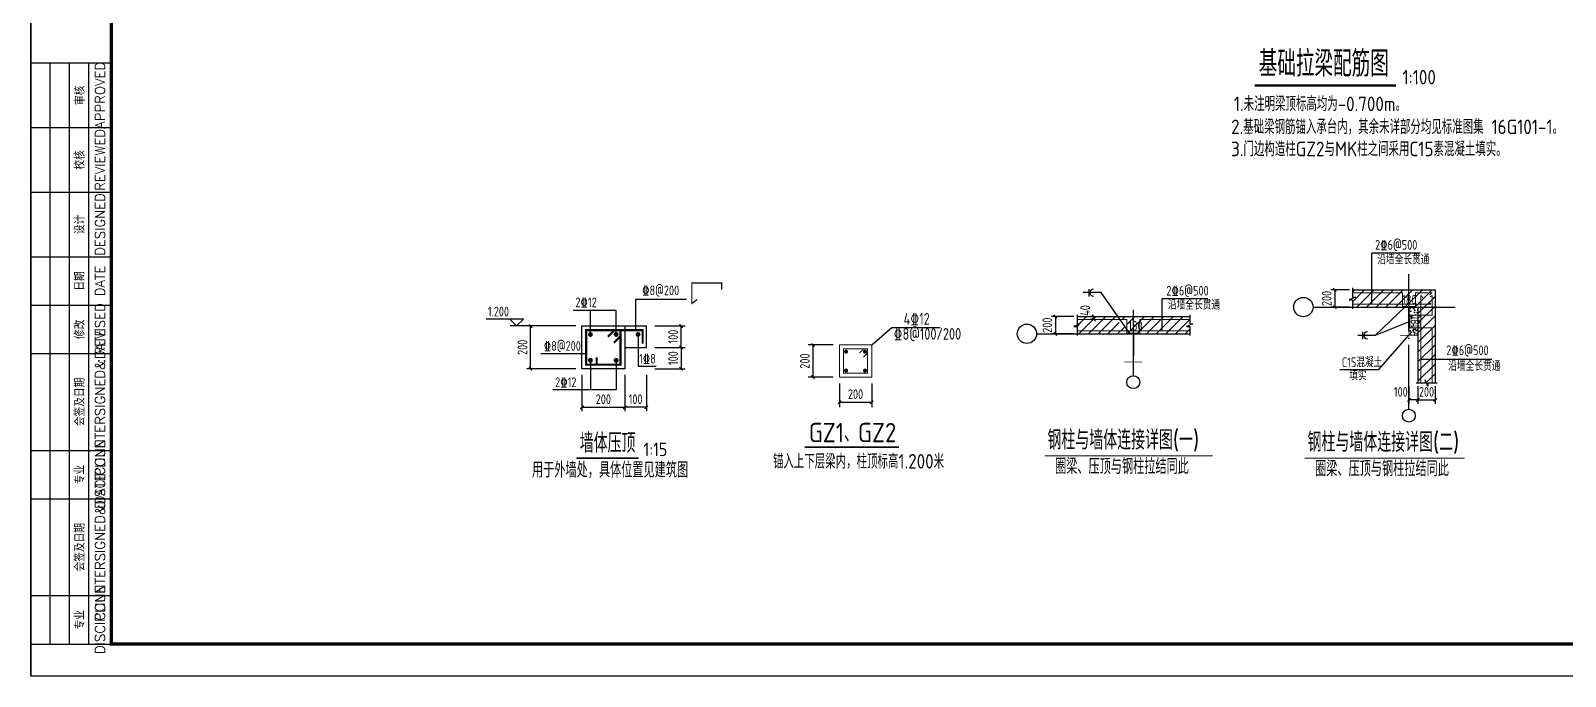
# Model space of a CAD drawing. Header units: millimetres. Extents: x 866561 to 877878, y 40199 to 44891.
# Drawn here: x 869400.5 to 869876.3, y 40201.4 to 40401.4 of the extents above; entities that cross this region are included whole.
import ezdxf
from ezdxf.enums import TextEntityAlignment as Align

# ---------------------------------------------------------------- set-up
doc = ezdxf.new("R2010")
doc.units = ezdxf.units.MM
doc.header["$LTSCALE"] = 1000
doc.header["$MEASUREMENT"] = 0
for name, pattern in [('2', [11.4, 9, -0.9, 0.6, -0.9]), ('4', [5, 1.5, -1, 1.5, -1]), ('DOTE', [2.42, 2, -0.2, 0.02, -0.2])]:
    doc.linetypes.add(name, pattern=pattern)
for name, color, linetype in [('120', 253, 'Continuous'), ('1500', 4, 'Continuous'), ('2', 3, 'Continuous'), ('21', 3, '4'), ('22', 1, 'Continuous'), ('DIM', 7, 'Continuous'), ('DIM_SYMB', 3, 'Continuous'), ('DOTE', 1, 'DOTE'), ('NUM', 7, 'Continuous'), ('PUB_TEXT', 7, 'Continuous'), ('文字', 7, 'Continuous'), ('梁', 4, 'Continuous'), ('水平标注', 2, 'Continuous'), ('独立基础', 2, 'Continuous'), ('轴线', 253, '2')]:
    doc.layers.add(name, color=color, linetype=linetype)
doc.layers.add('Z-柱大样外框', color=7, linetype='ByLayer', lineweight=18)
doc.styles.add('ECEC_TK', font='txt_l.shx', dxfattribs={"bigfont": 'hztxt_l.shx'})
doc.styles.add('GBHZ', font='gbenor.shx', dxfattribs={"width": 0.9, "bigfont": 'gbcbig.shx'})
doc.dimstyles.new('Y10', dxfattribs={"dimscale": 0, "dimtxt": 3, "dimasz": 0.01, "dimexe": 1.2, "dimexo": 1, "dimgap": 1, "dimtad": 1, "dimdec": 0, "dimlfac": 10, "dimzin": 0, "dimdsep": 46, "dimtxsty": 'GBHZ', "dimblk1": 'DX', "dimblk2": 'DX', "dimsah": 1, "dimcen": 0.09, "dimdle": 1, "dimadec": 0, "dimazin": 0, "dimtfac": 1, "dimtdec": 0, "dimtix": 1, "dimtmove": 2, "dimatfit": 3, "dimldrblk": 'DX', "dimfxl": 0, "dimtolj": 1, "dimtzin": 0, "dimarcsym": 0})
doc.dimstyles.new('Y15', dxfattribs={"dimscale": 0, "dimtxt": 3, "dimasz": 0.01, "dimexe": 1.2, "dimexo": 1, "dimgap": 1, "dimtad": 1, "dimdec": 0, "dimlfac": 15, "dimzin": 0, "dimdsep": 46, "dimtxsty": 'GBHZ', "dimblk1": 'DX', "dimblk2": 'DX', "dimsah": 1, "dimcen": 0.09, "dimdle": 1, "dimadec": 0, "dimazin": 0, "dimtfac": 1, "dimtdec": 0, "dimtix": 1, "dimtmove": 2, "dimatfit": 3, "dimldrblk": 'DX', "dimfxl": 0, "dimtolj": 1, "dimtzin": 0, "dimarcsym": 0})
doc.dimstyles.new('Y20', dxfattribs={"dimscale": 0, "dimtxt": 3, "dimasz": 0.01, "dimexe": 1.5, "dimexo": 0.03, "dimgap": 1, "dimtad": 1, "dimdec": 0, "dimlfac": 20, "dimzin": 0, "dimdsep": 46, "dimtxsty": 'GBHZ', "dimblk1": 'DX', "dimblk2": 'DX', "dimsah": 1, "dimcen": 0.09, "dimdle": 1, "dimadec": 0, "dimazin": 0, "dimtfac": 1, "dimtdec": 0, "dimtix": 1, "dimtmove": 2, "dimatfit": 3, "dimldrblk": 'DX', "dimfxl": 0, "dimtolj": 1, "dimtzin": 0, "dimarcsym": 0})

# ---------------------------------------------------------------- blocks, each defined once
blk = doc.blocks.new('DX')
at = {"color": 0, "linetype": 'ByBlock', "const_width": 40}
blk.add_lwpolyline([(-54, -51), (46, 49)], dxfattribs=at)
blk = doc.blocks.new('*D68')
at = {"layer": 'Defpoints', "color": 0, "transparency": 16777216}
for p in [(869571.39, 40295.74), (869584.72, 40295.74), (869584.72, 40284.71)]:
    blk.add_point(p, dxfattribs=at)
at = {"layer": 'dim', "color": 0, "lineweight": -2, "transparency": 16777216}
for p, q in [((869571.39, 40294.74), (869571.39, 40283.51)), ((869584.72, 40294.74), (869584.72, 40283.51)), ((869571.4, 40284.71), (869584.71, 40284.71))]:
    blk.add_line(p, q, dxfattribs=at)
at = {"layer": 'dim', "color": 0, "lineweight": -2, "transparency": 16777216, "xscale": 0.01, "yscale": 0.01, "zscale": 0.01, "rotation": 180}
blk.add_blockref('DX', (869571.39, 40284.71), dxfattribs=at)
at = {"layer": 'dim', "color": 0, "lineweight": -2, "transparency": 16777216, "xscale": 0.01, "yscale": 0.01, "zscale": 0.01}
blk.add_blockref('DX', (869584.72, 40284.71), dxfattribs=at)
at = {"layer": 'dim', "color": 0, "transparency": 16777216, "insert": (869578.06, 40287.21), "char_height": 3, "attachment_point": 5, "style": 'GBHZ'}
blk.add_mtext('\\A1;200', dxfattribs=at)
blk = doc.blocks.new('*D69')
at = {"layer": 'Defpoints', "color": 0, "transparency": 16777216}
for p in [(869555.49, 40309.93), (869570.54, 40309.93), (869570.54, 40296.6)]:
    blk.add_point(p, dxfattribs=at)
at = {"layer": 'dim', "color": 0, "lineweight": -2, "transparency": 16777216}
for p, q in [((869569.54, 40309.93), (869554.29, 40309.93)), ((869555.49, 40296.61), (869555.49, 40309.92)), ((869569.54, 40296.6), (869554.29, 40296.6))]:
    blk.add_line(p, q, dxfattribs=at)
at = {"layer": 'dim', "color": 0, "lineweight": -2, "transparency": 16777216, "xscale": 0.01, "yscale": 0.01, "zscale": 0.01}
for p, rotation in [((869555.49, 40309.93), 90), ((869555.49, 40296.6), 270)]:
    blk.add_blockref('DX', p, dxfattribs=dict(at, rotation=rotation))
at = {"layer": 'dim', "color": 0, "transparency": 16777216, "insert": (869552.99, 40303.27), "char_height": 3, "attachment_point": 5, "rotation": 90, "style": 'GBHZ'}
blk.add_mtext('\\A1;200', dxfattribs=at)
blk = doc.blocks.new('*D70')
at = {"layer": 'Defpoints', "color": 0, "transparency": 16777216}
for p in [(869584.72, 40295.74), (869591.39, 40295.74), (869584.72, 40284.71)]:
    blk.add_point(p, dxfattribs=at)
at = {"layer": 'dim', "color": 0, "lineweight": -2, "transparency": 16777216}
for p, q in [((869584.72, 40294.74), (869584.72, 40283.51)), ((869591.39, 40294.74), (869591.39, 40283.51)), ((869591.38, 40284.71), (869584.73, 40284.71))]:
    blk.add_line(p, q, dxfattribs=at)
at = {"layer": 'dim', "color": 0, "lineweight": -2, "transparency": 16777216, "xscale": 0.01, "yscale": 0.01, "zscale": 0.01, "rotation": 180}
blk.add_blockref('DX', (869584.72, 40284.71), dxfattribs=at)
at = {"layer": 'dim', "color": 0, "lineweight": -2, "transparency": 16777216, "xscale": 0.01, "yscale": 0.01, "zscale": 0.01}
blk.add_blockref('DX', (869591.39, 40284.71), dxfattribs=at)
at = {"layer": 'dim', "color": 0, "transparency": 16777216, "insert": (869588.06, 40287.21), "char_height": 3, "attachment_point": 5, "style": 'GBHZ'}
blk.add_mtext('\\A1;100', dxfattribs=at)
blk = doc.blocks.new('*D71')
at = {"layer": 'Defpoints', "color": 0, "transparency": 16777216}
for p in [(869592.98, 40303.27), (869593, 40296.6), (869602.18, 40296.6)]:
    blk.add_point(p, dxfattribs=at)
at = {"layer": 'dim', "color": 0, "lineweight": -2, "transparency": 16777216}
for p, q in [((869593.98, 40303.27), (869603.38, 40303.27)), ((869602.18, 40303.26), (869602.18, 40296.61)), ((869594, 40296.6), (869603.38, 40296.6))]:
    blk.add_line(p, q, dxfattribs=at)
at = {"layer": 'dim', "color": 0, "lineweight": -2, "transparency": 16777216, "xscale": 0.01, "yscale": 0.01, "zscale": 0.01}
for p, rotation in [((869602.18, 40303.27), 90), ((869602.18, 40296.6), 270)]:
    blk.add_blockref('DX', p, dxfattribs=dict(at, rotation=rotation))
at = {"layer": 'dim', "color": 0, "transparency": 16777216, "insert": (869599.68, 40299.93), "char_height": 3, "attachment_point": 5, "rotation": 90, "style": 'GBHZ'}
blk.add_mtext('\\A1;100', dxfattribs=at)
blk = doc.blocks.new('*D72')
at = {"layer": 'Defpoints', "color": 0, "transparency": 16777216}
for p in [(869593, 40309.93), (869602.18, 40309.93), (869592.98, 40303.27)]:
    blk.add_point(p, dxfattribs=at)
at = {"layer": 'dim', "color": 0, "lineweight": -2, "transparency": 16777216}
for p, q in [((869594, 40309.93), (869603.38, 40309.93)), ((869602.18, 40303.28), (869602.18, 40309.92)), ((869593.98, 40303.27), (869603.38, 40303.27))]:
    blk.add_line(p, q, dxfattribs=at)
at = {"layer": 'dim', "color": 0, "lineweight": -2, "transparency": 16777216, "xscale": 0.01, "yscale": 0.01, "zscale": 0.01}
for p, rotation in [((869602.18, 40309.93), 90), ((869602.18, 40303.27), 270)]:
    blk.add_blockref('DX', p, dxfattribs=dict(at, rotation=rotation))
at = {"layer": 'dim', "color": 0, "transparency": 16777216, "insert": (869599.68, 40306.6), "char_height": 3, "attachment_point": 5, "rotation": 90, "style": 'GBHZ'}
blk.add_mtext('\\A1;100', dxfattribs=at)
blk = doc.blocks.new('*D73')
at = {"layer": 'Defpoints', "color": 0, "transparency": 16777216}
for p in [(869810.34, 40321.09), (869804.82, 40315.76), (869810.34, 40315.76)]:
    blk.add_point(p, dxfattribs=at)
at = {"layer": 'dim', "color": 0, "lineweight": -2, "transparency": 16777216}
for p, q in [((869809.34, 40321.09), (869803.62, 40321.09)), ((869804.82, 40321.1), (869804.82, 40321.11)), ((869804.82, 40321.09), (869804.82, 40315.76)), ((869809.34, 40315.76), (869803.62, 40315.76)), ((869804.82, 40315.75), (869804.82, 40315.74))]:
    blk.add_line(p, q, dxfattribs=at)
at = {"layer": 'dim', "color": 0, "lineweight": -2, "transparency": 16777216, "xscale": 0.01, "yscale": 0.01, "zscale": 0.01}
for p, rotation in [((869804.82, 40321.09), 270), ((869804.82, 40315.76), 90)]:
    blk.add_blockref('DX', p, dxfattribs=dict(at, rotation=rotation))
at = {"layer": 'dim', "color": 0, "transparency": 16777216, "insert": (869802.32, 40318.42), "char_height": 3, "attachment_point": 5, "rotation": 90, "style": 'GBHZ'}
blk.add_mtext('\\A1;200', dxfattribs=at)
blk = doc.blocks.new('*D59')
at = {"layer": 'Defpoints', "color": 0, "transparency": 16777216}
for p in [(869830.59, 40292.21), (869835.93, 40292.21), (869835.93, 40286.99)]:
    blk.add_point(p, dxfattribs=at)
at = {"layer": 'dim', "color": 0, "lineweight": -2, "transparency": 16777216}
for p, q in [((869830.59, 40291.21), (869830.59, 40285.79)), ((869835.93, 40291.21), (869835.93, 40285.79)), ((869830.58, 40286.99), (869830.57, 40286.99)), ((869830.59, 40286.99), (869835.93, 40286.99)), ((869835.94, 40286.99), (869835.95, 40286.99))]:
    blk.add_line(p, q, dxfattribs=at)
at = {"layer": 'dim', "color": 0, "lineweight": -2, "transparency": 16777216, "xscale": 0.01, "yscale": 0.01, "zscale": 0.01}
blk.add_blockref('DX', (869830.59, 40286.99), dxfattribs=at)
at = {"layer": 'dim', "color": 0, "lineweight": -2, "transparency": 16777216, "xscale": 0.01, "yscale": 0.01, "zscale": 0.01, "rotation": 180}
blk.add_blockref('DX', (869835.93, 40286.99), dxfattribs=at)
at = {"layer": 'dim', "color": 0, "transparency": 16777216, "insert": (869833.26, 40289.49), "char_height": 3, "attachment_point": 5, "style": 'GBHZ'}
blk.add_mtext('\\A1;200', dxfattribs=at)
blk = doc.blocks.new('*D60')
at = {"layer": 'Defpoints', "color": 0, "transparency": 16777216}
for p in [(869724.91, 40312.81), (869718.2, 40307.47), (869724.91, 40307.47)]:
    blk.add_point(p, dxfattribs=at)
at = {"layer": 'dim', "color": 0, "lineweight": -2, "transparency": 16777216}
for p, q in [((869723.91, 40312.81), (869717, 40312.81)), ((869718.2, 40312.82), (869718.2, 40312.83)), ((869718.2, 40312.81), (869718.2, 40307.47)), ((869723.91, 40307.47), (869717, 40307.47)), ((869718.2, 40307.46), (869718.2, 40307.45))]:
    blk.add_line(p, q, dxfattribs=at)
at = {"layer": 'dim', "color": 0, "lineweight": -2, "transparency": 16777216, "xscale": 0.01, "yscale": 0.01, "zscale": 0.01}
for p, rotation in [((869718.2, 40312.81), 270), ((869718.2, 40307.47), 90)]:
    blk.add_blockref('DX', p, dxfattribs=dict(at, rotation=rotation))
at = {"layer": 'dim', "color": 0, "transparency": 16777216, "insert": (869715.7, 40310.14), "char_height": 3, "attachment_point": 5, "rotation": 90, "style": 'GBHZ'}
blk.add_mtext('\\A1;200', dxfattribs=at)
blk = doc.blocks.new('*D61')
at = {"layer": 'Defpoints', "color": 0, "transparency": 16777216}
for p in [(869730.16, 40312.81), (869730.8, 40312.81), (869730.8, 40311.92)]:
    blk.add_point(p, dxfattribs=at)
at = {"layer": 'dim', "color": 0, "lineweight": -2, "transparency": 16777216}
for p, q in [((869729.8, 40312.81), (869728.96, 40312.81)), ((869729.8, 40311.92), (869728.96, 40311.92)), ((869730.16, 40312.82), (869730.16, 40312.83)), ((869730.16, 40311.92), (869730.16, 40312.81)), ((869730.16, 40311.91), (869730.16, 40311.9))]:
    blk.add_line(p, q, dxfattribs=at)
at = {"layer": 'dim', "color": 0, "lineweight": -2, "transparency": 16777216, "xscale": 0.01, "yscale": 0.01, "zscale": 0.01}
for p, rotation in [((869730.16, 40312.81), 270), ((869730.16, 40311.92), 90)]:
    blk.add_blockref('DX', p, dxfattribs=dict(at, rotation=rotation))
at = {"layer": 'dim', "color": 0, "transparency": 16777216, "insert": (869727.44, 40314.7), "char_height": 3, "attachment_point": 5, "rotation": 90, "style": 'GBHZ'}
blk.add_mtext('\\A1;40', dxfattribs=at)
blk = doc.blocks.new('*D62')
at = {"layer": 'Defpoints', "color": 0, "transparency": 16777216}
for p in [(869827.81, 40292.21), (869830.59, 40292.21), (869827.81, 40286.99)]:
    blk.add_point(p, dxfattribs=at)
at = {"layer": 'dim', "color": 0, "lineweight": -2, "transparency": 16777216}
for p, q in [((869827.81, 40291.21), (869827.81, 40285.79)), ((869830.59, 40291.21), (869830.59, 40285.79)), ((869830.58, 40286.99), (869827.82, 40286.99))]:
    blk.add_line(p, q, dxfattribs=at)
at = {"layer": 'dim', "color": 0, "lineweight": -2, "transparency": 16777216, "xscale": 0.01, "yscale": 0.01, "zscale": 0.01, "rotation": 180}
blk.add_blockref('DX', (869827.81, 40286.99), dxfattribs=at)
at = {"layer": 'dim', "color": 0, "lineweight": -2, "transparency": 16777216, "xscale": 0.01, "yscale": 0.01, "zscale": 0.01}
blk.add_blockref('DX', (869830.59, 40286.99), dxfattribs=at)
at = {"layer": 'dim', "color": 0, "transparency": 16777216, "insert": (869825.3, 40289.49), "char_height": 3, "attachment_point": 5, "style": 'GBHZ'}
blk.add_mtext('\\A1;100', dxfattribs=at)
blk = doc.blocks.new('*D63')
at = {"layer": 'Defpoints', "color": 0, "transparency": 16777216}
for p in [(869649.29, 40304.02), (869643.04, 40294.02), (869649.29, 40294.02)]:
    blk.add_point(p, dxfattribs=at)
at = {"layer": 'dim', "color": 0, "lineweight": -2, "transparency": 16777216}
for p, q in [((869649.26, 40304.02), (869641.54, 40304.02)), ((869643.04, 40304.01), (869643.04, 40294.03)), ((869649.26, 40294.02), (869641.54, 40294.02))]:
    blk.add_line(p, q, dxfattribs=at)
at = {"layer": 'dim', "color": 0, "lineweight": -2, "transparency": 16777216, "xscale": 0.01, "yscale": 0.01, "zscale": 0.01}
for p, rotation in [((869643.04, 40304.02), 90), ((869643.04, 40294.02), 270)]:
    blk.add_blockref('DX', p, dxfattribs=dict(at, rotation=rotation))
at = {"layer": 'dim', "color": 0, "transparency": 16777216, "insert": (869640.54, 40299.02), "char_height": 3, "attachment_point": 5, "rotation": 90, "style": 'GBHZ'}
blk.add_mtext('\\A1;200', dxfattribs=at)
blk = doc.blocks.new('*D64')
at = {"layer": 'Defpoints', "color": 0, "transparency": 16777216}
for p in [(869651.25, 40292.15), (869661.25, 40292.15), (869661.25, 40286.28)]:
    blk.add_point(p, dxfattribs=at)
at = {"layer": 'dim', "color": 0, "lineweight": -2, "transparency": 16777216}
for p, q in [((869651.25, 40292.12), (869651.25, 40284.78)), ((869661.25, 40292.12), (869661.25, 40284.78)), ((869651.26, 40286.28), (869661.24, 40286.28))]:
    blk.add_line(p, q, dxfattribs=at)
at = {"layer": 'dim', "color": 0, "lineweight": -2, "transparency": 16777216, "xscale": 0.01, "yscale": 0.01, "zscale": 0.01, "rotation": 180}
blk.add_blockref('DX', (869651.25, 40286.28), dxfattribs=at)
at = {"layer": 'dim', "color": 0, "lineweight": -2, "transparency": 16777216, "xscale": 0.01, "yscale": 0.01, "zscale": 0.01}
blk.add_blockref('DX', (869661.25, 40286.28), dxfattribs=at)
at = {"layer": 'dim', "color": 0, "transparency": 16777216, "insert": (869656.25, 40288.78), "char_height": 3, "attachment_point": 5, "style": 'GBHZ'}
blk.add_mtext('\\A1;200', dxfattribs=at)

msp = doc.modelspace()

# ---------------------------------------------------------------- hatches: boundary and pattern name
h = msp.add_hatch()
h.set_pattern_fill('ANSI31', color=256, scale=0.666667, style=0)
h.set_pattern_definition([(45, (869491.9023, 40337.2395), (-1.496709, 1.496709), [])])
h.paths.add_polyline_path([(869827.814, 40321.091), (869810.338, 40321.091), (869810.338, 40318.847), (869811.259, 40318.847), (869809.302, 40318.003), (869810.338, 40318.003), (869810.338, 40315.758), (869826.608, 40315.758), (869826.773, 40315.914), (869827.814, 40315.914)])
h.paths.add_polyline_path([(869829.814, 40320.203), (869833.76, 40320.203), (869833.76, 40321.091), (869827.814, 40321.091), (869827.814, 40315.914), (869829.814, 40315.914)], flags=17)
h.paths.add_polyline_path([(869835.925, 40321.091), (869833.76, 40321.091), (869833.76, 40320.203), (869829.814, 40320.203), (869829.814, 40315.914), (869827.814, 40315.914), (869827.814, 40315.758), (869828.814, 40315.758), (869830.592, 40315.758), (869830.592, 40309.289), (869835.036, 40309.289), (869835.036, 40299.584), (869835.925, 40299.584)])
h.paths.add_polyline_path([(869835.036, 40309.289), (869830.592, 40309.289), (869830.592, 40292.212), (869832.837, 40292.212), (869832.837, 40293.248), (869833.681, 40291.291), (869833.681, 40292.212), (869835.925, 40292.212), (869835.925, 40299.584), (869835.036, 40299.584)])
h.paths.add_polyline_path([(869817.434, 40318.644), (869820.694, 40318.644), (869820.694, 40320.245), (869817.434, 40320.245)], flags=24)
h.paths.add_polyline_path([(869826.707, 40316.122), (869829.138, 40316.122), (869829.138, 40317.723), (869826.707, 40317.723)], flags=9)
h.paths.add_polyline_path([(869834.876, 40314.379), (869834.876, 40317.149), (869833.113, 40317.149), (869833.113, 40314.379)], flags=24)
h.paths.add_polyline_path([(869830.825, 40318.568), (869833.595, 40318.568), (869833.595, 40320.331), (869830.825, 40320.331)], flags=24)
h.paths.add_polyline_path([(869834.8, 40300.908), (869834.8, 40304.169), (869833.199, 40304.169), (869833.199, 40300.908)], flags=24)
h = msp.add_hatch()
h.set_pattern_fill('ANSI31', color=256, scale=0.666667, style=0)
h.set_pattern_definition([(45, (869406.4748, 40269.8223), (-1.496709, 1.496709), [])])
h.paths.add_polyline_path([(869740.387, 40308.555), (869739.831, 40309.111), (869736.134, 40312.808), (869724.91, 40312.808), (869724.91, 40310.563), (869725.832, 40310.563), (869723.874, 40309.719), (869724.91, 40309.719), (869724.91, 40307.475), (869742.387, 40307.475), (869742.387, 40307.63), (869740.387, 40307.63)])
h.paths.add_polyline_path([(869742.387, 40312.808), (869736.134, 40312.808), (869737.023, 40311.919), (869740.387, 40311.919), (869740.387, 40308.555), (869741.312, 40307.63), (869742.387, 40307.63)])
h.paths.add_polyline_path([(869744.387, 40311.919), (869751.193, 40311.919), (869751.193, 40312.808), (869742.387, 40312.808), (869742.387, 40307.63), (869744.387, 40307.63)])
h.paths.add_polyline_path([(869759.887, 40309.719), (869758.851, 40309.719), (869760.808, 40310.563), (869759.887, 40310.563), (869759.887, 40312.808), (869751.193, 40312.808), (869751.193, 40311.919), (869744.387, 40311.919), (869744.387, 40307.63), (869742.387, 40307.63), (869742.387, 40307.475), (869759.887, 40307.475)])
h.paths.add_polyline_path([(869732.006, 40310.082), (869735.267, 40310.082), (869735.267, 40311.683), (869732.006, 40311.683)], flags=24)
h.paths.add_polyline_path([(869741.28, 40307.85), (869743.711, 40307.85), (869743.711, 40309.452), (869741.28, 40309.452)], flags=9)
h.paths.add_polyline_path([(869749.862, 40310.082), (869753.123, 40310.082), (869753.123, 40311.683), (869749.862, 40311.683)], flags=24)
h = msp.add_hatch()
h.set_pattern_fill('AR-CONC', color=256, scale=0.013333, style=0)
h.set_pattern_definition([(50, (869491.9023, 40337.2395), (2.429129, -0.212521), [0.254, -2.794]), (355, (869491.9023, 40337.2395), (-0.469904, 2.547422), [0.2032, -2.2352]), (100.451, (869492.1047, 40337.2218), (1.959233, 2.334889), [0.215867, -2.374533]), (46.1842, (869491.9023, 40337.9168), (3.614387, -0.560564), [0.381, -4.191]), (96.6356, (869492.2035, 40337.87), (3.16539, 3.299007), [0.3238, -3.5618]), (351.184, (869491.9023, 40337.9168), (3.165395, 3.299), [0.3048, -3.3528]), (21, (869492.241, 40337.7475), (2.021532, -1.36354), [0.254, -2.794]), (326, (869492.241, 40337.7475), (0.824027, 2.45584), [0.2032, -2.2352]), (71.4514, (869492.4094, 40337.6338), (2.845553, 1.092305), [0.215867, -2.374533]), (37.5, (869491.9023, 40337.2395), (0.0411814, 1.1274005), [0, -2.2081067, 0, -2.2690667, 0, -2.2436667]), (7.5, (869491.9023, 40337.2395), (0.890929, 1.335741), [0, -1.2937067, 0, -2.1573067, 0, -0.8551333]), (327.5, (869491.14705, 40337.2395), (1.8078746, -0.0763833), [0, -0.8466667, 0, -2.6416, 0, -3.5052]), (317.5, (869490.8084, 40337.2395), (1.975056, 0.33902), [0, -1.100667, 0, -1.754293, 0, -2.4892])])
h.paths.add_polyline_path([(869830.592, 40313.289), (869828.081, 40313.289), (869828.081, 40309.289), (869830.592, 40309.289)])
h.paths.add_polyline_path([(869830.592, 40315.647), (869827.814, 40315.647), (869827.814, 40311.182), (869828.081, 40311.289), (869828.081, 40313.289), (869830.592, 40313.289)])
h.paths.add_polyline_path([(869830.592, 40309.289), (869828.081, 40309.289), (869828.081, 40311.289), (869827.814, 40311.182), (869827.814, 40306.98), (869830.592, 40306.98)])
h.paths.add_polyline_path([(869829.765, 40310.144), (869829.765, 40312.575), (869828.163, 40312.575), (869828.163, 40310.144)], flags=24)

# ---------------------------------------------------------------- linework, layer by layer
for p, q in [((869400.527, 40201.355), (869400.527, 40795.355)), ((869400.527, 40795.355), (869400.527, 40201.355)), ((869406.527, 40211.355), (869406.527, 40391.355)), ((869412.527, 40211.355), (869412.527, 40391.355)), ((869418.527, 40211.355), (869418.527, 40391.355)), ((869400.527, 40371.355), (869425.527, 40371.355)), ((869400.527, 40351.355), (869425.527, 40351.355)), ((869400.527, 40331.355), (869425.527, 40331.355)), ((869816.304, 40316.647), (869816.304, 40332.501)), ((869831.334, 40332.501), (869816.304, 40332.501)), ((869728.671, 40320.23), (869728.671, 40321.325)), ((869810.338, 40321.091), (869835.925, 40321.091)), ((869835.925, 40321.091), (869835.925, 40292.212)), ((869400.527, 40316.355), (869425.527, 40316.355)), ((869732.42, 40320.23), (869726.839, 40320.23)), ((869728.671, 40319.043), (869728.671, 40320.23)), ((869741.328, 40307.614), (869732.42, 40320.23)), ((869724.91, 40312.808), (869759.887, 40312.808)), ((869810.338, 40315.758), (869830.592, 40315.758)), ((869826.755, 40315.897), (869817.299, 40306.98)), ((869828.081, 40311.289), (869817.299, 40306.98)), ((869827.805, 40315.638), (869827.805, 40308.972)), ((869830.592, 40315.758), (869830.592, 40292.212)), ((869724.91, 40307.475), (869759.887, 40307.475)), ((869742.378, 40307.355), (869742.378, 40300.799)), ((869817.299, 40306.98), (869811.916, 40306.98)), ((869813.551, 40306.98), (869813.551, 40308.076)), ((869813.551, 40305.794), (869813.551, 40306.98)), ((869818.35, 40296.351), (869828.739, 40308.093)), ((869400.527, 40301.355), (869425.527, 40301.355)), ((869831.481, 40299.584), (869853.518, 40299.584)), ((869818.35, 40296.351), (869806.421, 40296.351)), ((869400.527, 40271.355), (869425.527, 40271.355)), ((869400.527, 40256.355), (869425.527, 40256.355)), ((869400.527, 40226.355), (869425.527, 40226.355)), ((870241.527, 40201.355), (869400.527, 40201.355))]:
    msp.add_line(p, q)
at = {"color": 3, "linetype": 'Continuous'}
for p, q in [((869661.246, 40304.017), (869667.546, 40309.476)), ((869667.546, 40309.476), (869682.458, 40309.476))]:
    msp.add_line(p, q, dxfattribs=at)
at = {"color": 0, "const_width": 1}
msp.add_lwpolyline([(870231.527, 40211.355), (869425.527, 40211.355), (869425.527, 40785.355), (870231.527, 40785.355)], close=True, dxfattribs=at)
msp.add_lwpolyline([(869400.527, 40391.355), (869400.527, 40211.355), (869425.527, 40211.355), (869425.527, 40391.355)], close=True)
for points, const_width in [([(869779.985, 40384.396), (869823.751, 40384.396)], 0.667), ([(869825.036, 40315.647), (869830.592, 40315.647)], 0.222), ([(869827.798, 40315.598), (869827.798, 40306.98)], 0.222), ([(869739.609, 40307.364), (869745.164, 40307.364)], 0.222), ([(869742.371, 40307.314), (869742.371, 40298.697)], 0.222), ([(869825.036, 40306.98), (869830.592, 40306.98)], 0.222), ([(869739.609, 40298.697), (869745.164, 40298.697)], 0.222)]:
    msp.add_lwpolyline(points, dxfattribs=dict(const_width=const_width))
for points in [[(869810.338, 40321.684), (869810.338, 40318.847), (869811.259, 40318.847), (869809.302, 40318.003), (869810.338, 40318.003), (869810.338, 40315.201)], [(869724.91, 40313.401), (869724.91, 40310.563), (869725.832, 40310.563), (869723.874, 40309.719), (869724.91, 40309.719), (869724.91, 40306.918)], [(869759.887, 40313.401), (869759.887, 40310.563), (869760.808, 40310.563), (869758.851, 40309.719), (869759.887, 40309.719), (869759.887, 40306.918)], [(869836.518, 40292.212), (869833.681, 40292.212), (869833.681, 40291.291), (869832.837, 40293.248), (869832.837, 40292.212), (869830.035, 40292.212)]]:
    msp.add_lwpolyline(points)
for points in [[(869826.755, 40315.897, 0, 0.356, 0), (869825.143, 40314.377, 0.356, 0.356, 0)], [(869828.081, 40311.289, 0, 0.356, 0), (869825.912, 40310.422, 0.356, 0.356, 0)], [(869741.328, 40307.614, 0, 0.356, 0), (869740.107, 40309.344, 0.356, 0.356, 0)]]:
    msp.add_lwpolyline(points, format="xyseb")
for centre, radius in [((869795.084, 40315.758), 3), ((869709.377, 40307.475), 3), ((869742.339, 40292.486), 2), ((869827.766, 40282.096), 2)]:
    msp.add_circle(centre, radius)
for centre in [(869730.033, 40320.23), (869814.913, 40306.98)]:
    msp.add_arc(centre, 1.095, 90, 270)
at = {"layer": '120'}
msp.add_line((869554.318, 40309.932), (869549.198, 40309.932), dxfattribs=at)
msp.add_lwpolyline([(869549.055, 40312.044), (869551.167, 40309.932), (869553.279, 40312.044), (869541.753, 40312.044)], dxfattribs=at)
at = {"layer": '1500', "const_width": 0.538}
msp.add_lwpolyline([(869669.698, 40272.338), (869640.488, 40272.338)], dxfattribs=at)
at = {"layer": '2', "color": 7}
msp.add_line((869765.475, 40318.309), (869751.193, 40318.309), dxfattribs=at)
at = {"layer": '2', "color": 1, "const_width": 0.3}
for points in [[(869835.036, 40320.203), (869829.814, 40320.203), (869829.814, 40315.914), (869825.814, 40315.914), (869825.814, 40320.203), (869810.338, 40320.203)], [(869810.338, 40316.647), (869834.673, 40316.647)], [(869835.036, 40319.434), (869835.036, 40313.289), (869828.081, 40313.289), (869828.081, 40309.289), (869835.036, 40309.289), (869835.036, 40292.212)], [(869831.481, 40292.212), (869831.481, 40319.434)], [(869831.481, 40319.434), (869832.189, 40318.596)], [(869834.673, 40316.647), (869833.835, 40317.355)], [(869835.036, 40320.203), (869834.198, 40319.494)], [(869835.036, 40319.434), (869834.343, 40318.811)], [(869740.387, 40311.919), (869724.91, 40311.919)], [(869740.387, 40307.63), (869740.387, 40311.919)], [(869759.887, 40311.919), (869744.387, 40311.919)], [(869744.387, 40311.919), (869744.387, 40307.63)], [(869724.91, 40308.364), (869759.887, 40308.364)], [(869744.387, 40307.63), (869740.387, 40307.63)]]:
    msp.add_lwpolyline(points, dxfattribs=at)
at = {"layer": '21', "const_width": 0.747}
for points in [[(869574.058, 40307.639, -1), (869574.058, 40306.892, -1), (869574.058, 40307.639)], [(869582.032, 40307.639, -1), (869582.032, 40306.892, -1), (869582.032, 40307.639)], [(869588.833, 40307.639, -1), (869588.833, 40306.892, -1), (869588.833, 40307.639)], [(869574.058, 40299.639, -1), (869574.058, 40298.893, -1), (869574.058, 40299.639)], [(869582.032, 40299.639, -1), (869582.032, 40298.892, -1), (869582.032, 40299.639)]]:
    msp.add_lwpolyline(points, format="xyb", dxfattribs=at)
at = {"layer": '22'}
for points, const_width in [([(869614.754, 40321.143), (869614.754, 40323.238), (869605.487, 40323.238), (869605.487, 40316.882), (869607.151, 40318.082)], 0.4), ([(869579.491, 40306.563), (869581.444, 40308.545)], 0.667), ([(869581.331, 40304.697), (869583.312, 40306.679)], 0.667), ([(869590.224, 40304.409), (869590.224, 40308.599), (869583.365, 40308.599)], 0.667), ([(869575.988, 40300.197), (869575.988, 40297.933)], 0.667)]:
    msp.add_lwpolyline(points, dxfattribs=dict(at, const_width=const_width))
at = {"layer": '22', "const_width": 0.667}
msp.add_lwpolyline([(869572.725, 40297.933), (869572.725, 40308.599), (869583.365, 40308.599), (869583.365, 40297.932)], close=True, dxfattribs=at)
at = {"layer": 'dim'}
for p, q in [((869582.032, 40314.665), (869568.734, 40314.665)), ((869574.058, 40307.266), (869574.058, 40314.665)), ((869582.032, 40307.266), (869582.032, 40314.665)), ((869574.058, 40299.266), (869574.058, 40290.083)), ((869582.032, 40299.266), (869582.032, 40290.083)), ((869582.032, 40290.083), (869562.41, 40290.083))]:
    msp.add_line(p, q, dxfattribs=at)
at = {"layer": 'dim', "color": 210, "const_width": 0.313}
msp.add_lwpolyline([(869657.421, 40301.442), (869658.746, 40302.767), (869659.996, 40302.767), (869659.996, 40295.267), (869652.496, 40295.267), (869652.496, 40302.767), (869659.996, 40302.767), (869659.996, 40301.517), (869658.671, 40300.192)], dxfattribs=at)
at = {"layer": 'dim', "color": 6, "const_width": 0.625}
for points in [[(869653.309, 40302.267, 1), (869653.309, 40301.642, 1)], [(869659.184, 40302.267, 1), (869659.184, 40301.642, 1)], [(869653.309, 40296.392, 1), (869653.309, 40295.767, 1)], [(869659.184, 40296.392, 1), (869659.184, 40295.767, 1)]]:
    msp.add_lwpolyline(points, format="xyb", close=True, dxfattribs=at)
at = {"layer": 'DIM_SYMB', "const_width": 0.525}
msp.add_lwpolyline([(869569.71, 40268.945), (869589.06, 40268.945)], dxfattribs=at)
at = {"layer": 'DOTE', "linetype": 'DOTE', "ltscale": 0.01}
for p, q in [((869827.814, 40284.096), (869827.814, 40325.91)), ((869798.08, 40315.758), (869842.132, 40315.758))]:
    msp.add_line(p, q, dxfattribs=at)
at = {"layer": 'PUB_TEXT', "linetype": 'Continuous'}
msp.add_line((869751.193, 40318.309), (869751.193, 40308.364), dxfattribs=at)
at = {"layer": 'Z-柱大样外框'}
msp.add_lwpolyline([(869651.246, 40304.017), (869651.246, 40294.017), (869661.246, 40294.017), (869661.246, 40304.017)], close=True, dxfattribs=at)
at = {"layer": '文字', "color": 6, "const_width": 0.32}
for points in [[(869714.895, 40269.64), (869766.925, 40269.64)], [(869795.514, 40268.945), (869845.048, 40268.945)]]:
    msp.add_lwpolyline(points, dxfattribs=at)
at = {"layer": '梁'}
for p, q in [((869588.153, 40308.599), (869588.153, 40318.205)), ((869588.153, 40318.205), (869603.867, 40318.205)), ((869588.833, 40307.266), (869588.833, 40297.409)), ((869572.725, 40301.284), (869558.669, 40301.284)), ((869588.833, 40297.409), (869594.393, 40297.409))]:
    msp.add_line(p, q, dxfattribs=at)
at = {"layer": '独立基础'}
for p, q in [((869584.698, 40309.932), (869591.389, 40309.932)), ((869591.389, 40303.266), (869591.389, 40309.932)), ((869584.698, 40303.266), (869591.389, 40303.266))]:
    msp.add_line(p, q, dxfattribs=at)
msp.add_lwpolyline([(869571.392, 40296.599), (869571.392, 40309.932), (869584.698, 40309.932), (869584.698, 40296.599), (869571.392, 40296.599)], dxfattribs=at)
at = {"layer": '轴线', "linetype": 'DOTE', "ltscale": 5}
for p, q in [((869742.387, 40294.485), (869742.387, 40314.891)), ((869712.377, 40307.475), (869756.72, 40307.475))]:
    msp.add_line(p, q, dxfattribs=at)

# ---------------------------------------------------------------- texts
at = {"style": 'ECEC_TK'}
for s, p in [('APPROVED', (869422.027, 40381.355)), ('审核', (869415.527, 40381.355)), ('REVIEWED', (869422.027, 40361.355)), ('校核', (869415.527, 40361.355)), ('DESIGNED', (869422.027, 40341.355)), ('设计', (869415.527, 40341.355)), ('日期', (869415.527, 40323.855)), ('DATE', (869422.027, 40323.855)), ('REVISED', (869422.027, 40308.855)), ('修改', (869415.527, 40308.855)), ('COUNTERSIGNED&DATE', (869422.027, 40286.355)), ('会签及日期', (869415.527, 40286.355)), ('DISCIPLINE', (869422.027, 40263.855)), ('专业', (869415.527, 40263.855)), ('COUNTERSIGNED&DATE', (869422.027, 40241.355)), ('会签及日期', (869415.527, 40241.355)), ('DISCIPLINE', (869422.027, 40218.855)), ('专业', (869415.527, 40218.855))]:
    msp.add_text(s, height=3, rotation=90, dxfattribs=at).set_placement(p, align=Align.MIDDLE)
at = {"ltscale": 2, "style": 'GBHZ'}
msp.add_text('1:100', height=4.5, rotation=0.20444, dxfattribs=at).set_placement((869825.827, 40384.701))
at = {"style": 'GBHZ'}
for s, p in [('1.未注明梁顶标高均为-0.700m。', (869773.528, 40376.46)), ('2.基础梁钢筋锚入承台内，其余未详部分均见标准图集 16G101-1。', (869772.687, 40369.343)), ('3.门边构造柱GZ2与MK柱之间采用C15素混凝土填实。', (869772.687, 40362.495))]:
    msp.add_text(s, height=4.5, dxfattribs=at).set_placement(p)
at = {"color": 3, "linetype": 'Continuous', "style": 'GBHZ', "width": 0.9}
for s, p in [('4\x8412', (869671.155, 40310.291)), ('\x848@100/200', (869668.044, 40305.652))]:
    msp.add_text(s, height=3.6, dxfattribs=at).set_placement(p)
at = {"layer": '2', "color": 7, "style": 'GBHZ', "width": 0.9}
for s, p in [('2%%1326@500', (869817.311, 40333.535)), ('沿墙全长贯通', (869817.985, 40328.97)), ('2%%1326@500', (869752.606, 40319.324)), ('沿墙全长贯通', (869753.087, 40314.954)), ('180', (869825.7, 40316.575)), ('180', (869740.777, 40308.468)), ('2%%1326@500', (869839.394, 40300.86)), ('C15混凝土', (869807.007, 40297.141)), ('沿墙全长贯通', (869839.993, 40295.992)), ('填实', (869809.321, 40293.063))]:
    msp.add_text(s, height=3, dxfattribs=at).set_placement(p)
msp.add_text('180', height=3, rotation=90, dxfattribs=at).set_placement((869831.357, 40309.16))
at = {"layer": 'dim', "style": 'GBHZ', "width": 0.9}
for s, p in [('%%1328@200', (869590.069, 40319.434)), ('2%%13212', (869569.407, 40315.713)), ('1.200', (869542.267, 40312.849)), ('%%1328@200', (869559.577, 40302.202)), ('1%%1328', (869589.142, 40298.237)), ('2%%13212', (869563.112, 40290.967))]:
    msp.add_text(s, height=3, dxfattribs=at).set_placement(p)
at = {"layer": 'NUM', "style": 'GBHZ'}
msp.add_text('基础拉梁配筋图', height=8, dxfattribs=at).set_placement((869781.239, 40387.169))
at = {"layer": 'PUB_TEXT', "style": 'GBHZ'}
for s, height, p in [('钢柱与墙体连接详图(一)', 6, (869715.758, 40271.591)), ('墙体压顶', 6, (869570.733, 40270.646)), ('1:15', 4.2, (869590.53, 40269.564)), ('钢柱与墙体连接详图(二)', 6, (869796.377, 40270.896)), ('圈梁、压顶与钢柱拉结同此', 4.8, (869718.108, 40263.991)), ('圈梁、压顶与钢柱拉结同此', 4.8, (869798.726, 40263.295)), ('用于外墙处，具体位置见建筑图', 4.8, (869555.953, 40262.911))]:
    msp.add_text(s, height=height, dxfattribs=at).set_placement(p)
at = {"layer": '水平标注', "style": 'GBHZ'}
for s, height, p in [('GZ1、GZ2', 6, (869641.747, 40273.878)), ('锚入上下层梁内，柱顶标高1.200米', 4.5, (869630.653, 40265.704))]:
    msp.add_text(s, height=height, dxfattribs=at).set_placement(p)

# ---------------------------------------------------------------- dimensions: what is measured, and where the dimension line sits
at = {"layer": 'dim'}
for base, p1, p2, picture, middle in [((869804.822, 40315.758), (869810.338, 40321.091), (869810.338, 40315.758), '*D73', (869802.322, 40318.425)), ((869718.198, 40307.475), (869724.91, 40312.808), (869724.91, 40307.475), '*D60', (869715.698, 40310.141))]:
    dim = msp.add_linear_dim(base=base, p1=p1, p2=p2, angle=90, text='200', dimstyle='Y10', override={"dimscale": 1}, dxfattribs=at)
    dim.commit()
    dim.dimension.update_dxf_attribs({"geometry": picture, "text_midpoint": middle})
for base, p1, p2, angle, text, picture, middle in [((869730.165, 40312.808), (869730.801, 40311.919), (869730.801, 40312.808), 90, '40', '*D61', (869727.441, 40314.702)), ((869827.814, 40286.991), (869830.592, 40292.212), (869827.814, 40292.212), 180, '100', '*D62', (869825.303, 40289.491))]:
    dim = msp.add_linear_dim(base=base, p1=p1, p2=p2, angle=angle, text=text, dimstyle='Y10', override={"dimscale": 1}, dxfattribs=at)
    dim.commit()
    dim.dimension.update_dxf_attribs({"geometry": picture, "text_midpoint": middle, "dimtype": 160})
for base, p1, p2, angle, dimstyle, picture, middle in [((869555.492, 40309.932), (869570.542, 40296.599), (869570.542, 40309.932), 90, 'Y15', '*D69', (869552.992, 40303.266)), ((869602.179, 40309.932), (869592.982, 40303.266), (869592.996, 40309.932), 270, 'Y15', '*D72', (869599.679, 40306.599)), ((869602.179, 40296.599), (869592.982, 40303.266), (869593.002, 40296.599), 90, 'Y15', '*D71', (869599.679, 40299.932)), ((869643.043, 40294.017), (869649.293, 40304.017), (869649.293, 40294.017), 270, 'Y20', '*D63', (869640.543, 40299.017)), ((869584.724, 40284.712), (869591.389, 40295.74), (869584.724, 40295.74), 180, 'Y15', '*D70', (869588.056, 40287.212))]:
    dim = msp.add_linear_dim(base=base, p1=p1, p2=p2, angle=angle, dimstyle=dimstyle, override={"dimscale": 1}, dxfattribs=at)
    dim.commit()
    dim.dimension.update_dxf_attribs({"geometry": picture, "text_midpoint": middle})
for base, p1, p2, dimstyle, picture, middle in [((869584.724, 40284.712), (869571.392, 40295.74), (869584.724, 40295.74), 'Y15', '*D68', (869578.058, 40287.212)), ((869661.246, 40286.284), (869651.246, 40292.149), (869661.246, 40292.149), 'Y20', '*D64', (869656.246, 40288.784))]:
    dim = msp.add_linear_dim(base=base, p1=p1, p2=p2, dimstyle=dimstyle, override={"dimscale": 1}, dxfattribs=at)
    dim.commit()
    dim.dimension.update_dxf_attribs({"geometry": picture, "text_midpoint": middle})
dim = msp.add_linear_dim(base=(869835.925, 40286.991), p1=(869830.592, 40292.212), p2=(869835.925, 40292.212), text='200', dimstyle='Y10', override={"dimscale": 1}, dxfattribs=at)
dim.commit()
dim.dimension.update_dxf_attribs({"geometry": '*D59', "text_midpoint": (869833.259, 40289.491)})

doc.saveas('drawing.dxf')
